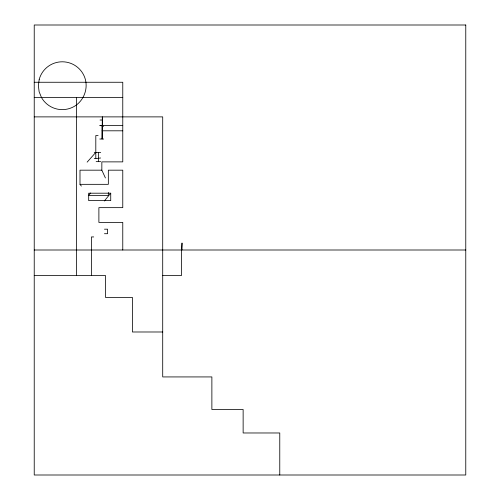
<?xml version="1.0" encoding="UTF-8"?>
<svg xmlns="http://www.w3.org/2000/svg" width="500" height="500" viewBox="0 0 500 500"><rect width="100%" height="100%" fill="white"/><g stroke="black" fill="none" stroke-linecap="round" stroke-linejoin="round"><path stroke-width="0.75" d="M90.606 192.994L88.688 195.419L108.338 195.419L108.338 192.463M104.312 201.025L110.731 193.2L88.688 193.2L88.688 200.625L110.731 200.625L110.731 193.2M87.137 162.144L95.806 152.4M100.631 157.994L96.144 158.55M34.231 82.263L122.769 82.263L122.769 161.875L101.844 161.875L101.844 170.175L105.412 177.956M34.231 97.537L122.769 97.537M34.231 116.881L162.706 116.881L162.706 376.931L211.875 376.931L211.875 409.5L243.137 409.5L243.137 432.975L279.769 432.975L279.769 475M100.062 120.025L102.344 120.025M99.794 125.419L122.769 125.419M100.062 125.638L102.344 125.638L102.344 116.881L102.125 139.019L102.125 125.419M102.125 126.225L103.656 126.225M102.125 130.806L122.769 130.806M98.112 135.569L95.806 135.569L95.806 158.55L94.256 158.55M99.794 139.019L103.656 139.019M94.256 152.4L98.112 152.4M100.7 152.4L98.419 152.4L98.419 161.644M96.144 161.644L100.7 161.644M101.844 170.175L80 170.175L80 184.331L81.369 186.081M80 184.331L108.338 184.331L108.338 170.175L122.769 170.175L122.769 207.65L98.888 207.65L98.888 222.406L122.769 222.406L122.769 250M104.45 229.188L107.562 229.188L107.562 233.706L104.45 233.706M93.719 236.938L91.425 236.938L91.425 275.531M34.231 250L465.769 250M34.231 275.531L105.506 275.531L105.506 297.438L132.413 297.438L132.413 331.987L162.706 331.987M162.706 275.531L181.494 275.531L181.494 250L182.025 242.981L182.025 249.938M76.456 97.537L76.456 275.531M39.212 79.369L38.356 85.556L39.131 91.75L41.487 97.537A23.925 23.925 0 0 0 74.106 106.5C83.275 101.219 88.044 89.913 85.425 79.662A23.925 23.925 0 0 0 39.212 79.369M465.769 25L34.231 25L34.231 475L465.769 475L465.769 25"/></g></svg>
